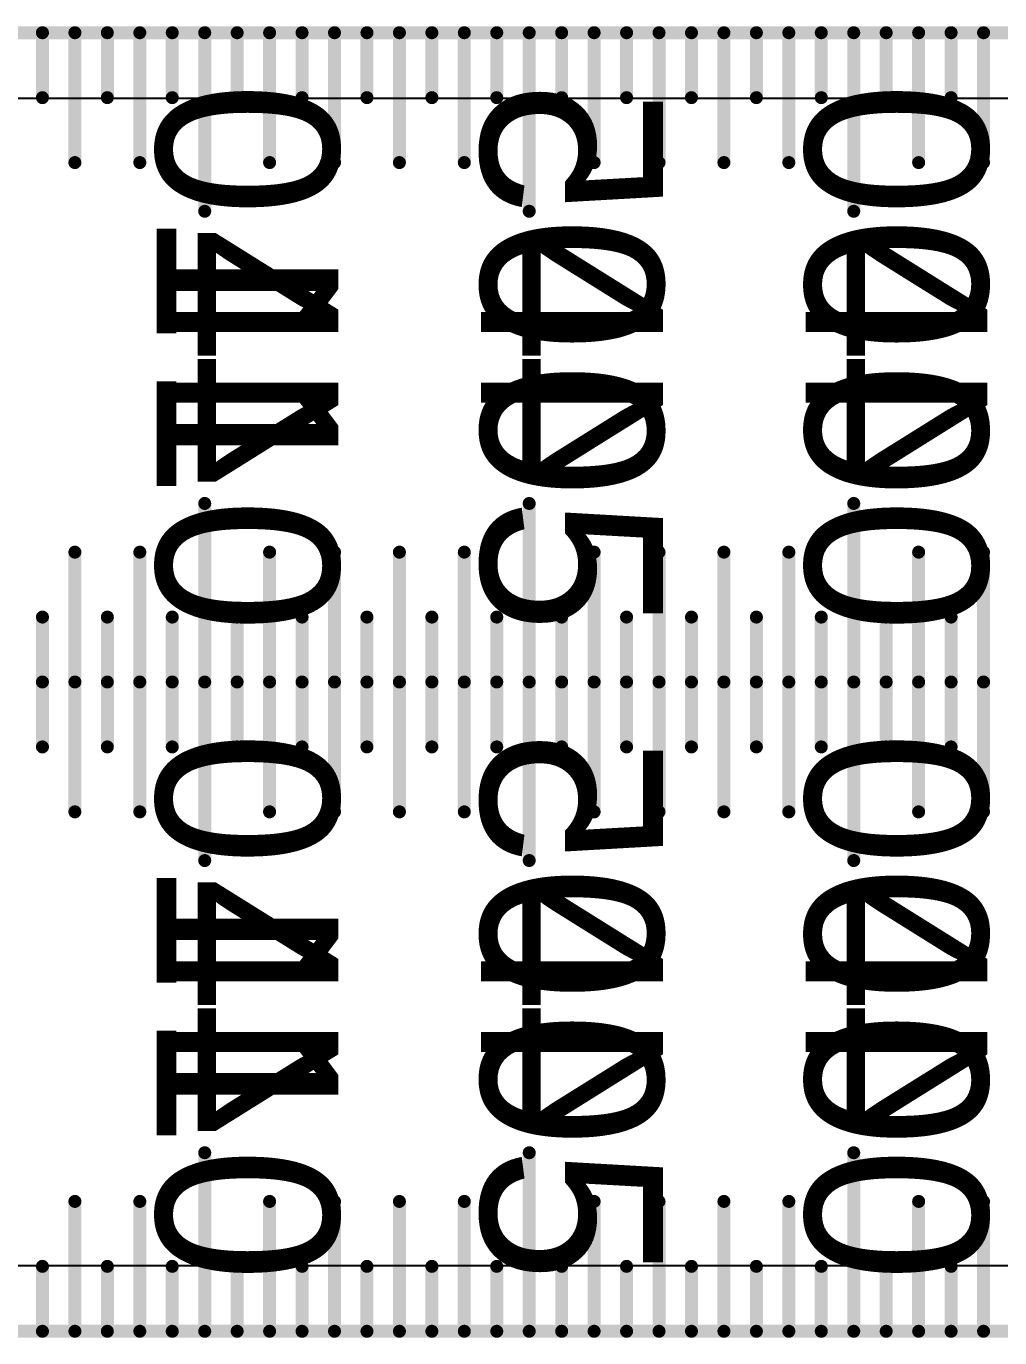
# Model space of a CAD drawing. Header units: millimetres. Extents: x 0 to 531, y -10 to 10.
# Drawn here: x 117.75 to 132.75, y -10.1 to 10.1 of the extents above; entities that cross this region are included whole.
import ezdxf

# ---------------------------------------------------------------- set-up
doc = ezdxf.new("R2010")
doc.units = ezdxf.units.MM
for name, color, linetype in [('BottomLayer', 5, 'Continuous'), ('BottomOverlay', 54, 'Continuous'), ('Mechanical1', 6, 'Continuous'), ('TopLayer', 1, 'Continuous'), ('TopOverlay', 2, 'Continuous')]:
    doc.layers.add(name, color=color, linetype=linetype)

msp = doc.modelspace()

# ---------------------------------------------------------------- linework, layer by layer
at = {"layer": 'BottomLayer'}
for p, q in [((1.009, 8.991), (483.359, 8.991)), ((483.353, -8.991), (1.009, -8.991))]:
    msp.add_line(p, q, dxfattribs=at)
at = {"layer": 'BottomOverlay', "const_width": 0.2}
for points in [[(118, 9), (118, 10)], [(118.5, 8), (118.5, 10)], [(119, 9), (119, 10)], [(119.5, 8), (119.5, 10)], [(120, 9), (120, 10)], [(120.5, 7.25), (120.5, 10)], [(121, 9), (121, 10)], [(121.5, 8), (121.5, 10)], [(122, 9), (122, 10)], [(122.5, 8), (122.5, 10)], [(123, 9), (123, 10)], [(123.5, 8), (123.5, 10)], [(124, 9), (124, 10)], [(124.5, 8), (124.5, 10)], [(125, 9), (125, 10)], [(125.5, 7.25), (125.5, 10)], [(126, 9), (126, 10)], [(126.5, 8), (126.5, 10)], [(127, 9), (127, 10)], [(127.5, 8), (127.5, 10)], [(128, 9), (128, 10)], [(128.5, 8), (128.5, 10)], [(129, 9), (129, 10)], [(129.5, 8), (129.5, 10)], [(130, 9), (130, 10)], [(130.5, 7.25), (130.5, 10)], [(131, 9), (131, 10)], [(131.5, 8), (131.5, 10)], [(132, 9), (132, 10)], [(132.5, 8), (132.5, 10)], [(120.5, 0), (120.5, 2.75)], [(125.5, 0), (125.5, 2.75)], [(130.5, 0), (130.5, 2.75)], [(118.5, 0), (118.5, 2)], [(119.5, 0), (119.5, 2)], [(121.5, 0), (121.5, 2)], [(122.5, 0), (122.5, 2)], [(123.5, 0), (123.5, 2)], [(124.5, 0), (124.5, 2)], [(126.5, 0), (126.5, 2)], [(127.5, 0), (127.5, 2)], [(128.5, 0), (128.5, 2)], [(129.5, 0), (129.5, 2)], [(131.5, 0), (131.5, 2)], [(132.5, 0), (132.5, 2)], [(118, 0), (118, 1)], [(119, 0), (119, 1)], [(120, 0), (120, 1)], [(121, 0), (121, 1)], [(122, 0), (122, 1)], [(123, 0), (123, 1)], [(124, 0), (124, 1)], [(125, 0), (125, 1)], [(126, 0), (126, 1)], [(127, 0), (127, 1)], [(128, 0), (128, 1)], [(129, 0), (129, 1)], [(130, 0), (130, 1)], [(131, 0), (131, 1)], [(132, 0), (132, 1)], [(118, -1), (118, 0)], [(118.5, -2), (118.5, 0)], [(119, -1), (119, 0)], [(119.5, -2), (119.5, 0)], [(120, -1), (120, 0)], [(120.5, -2.75), (120.5, 0)], [(121, -1), (121, 0)], [(121.5, -2), (121.5, 0)], [(122, -1), (122, 0)], [(122.5, -2), (122.5, 0)], [(123, -1), (123, 0)], [(123.5, -2), (123.5, 0)], [(124, -1), (124, 0)], [(124.5, -2), (124.5, 0)], [(125, -1), (125, 0)], [(125.5, -2.75), (125.5, 0)], [(126, -1), (126, 0)], [(126.5, -2), (126.5, 0)], [(127, -1), (127, 0)], [(127.5, -2), (127.5, 0)], [(128, -1), (128, 0)], [(128.5, -2), (128.5, 0)], [(129, -1), (129, 0)], [(129.5, -2), (129.5, 0)], [(130, -1), (130, 0)], [(130.5, -2.75), (130.5, 0)], [(131, -1), (131, 0)], [(131.5, -2), (131.5, 0)], [(132, -1), (132, 0)], [(132.5, -2), (132.5, 0)], [(120.5, -10), (120.5, -7.25)], [(125.5, -10), (125.5, -7.25)], [(130.5, -10), (130.5, -7.25)], [(118.5, -10), (118.5, -8)], [(119.5, -10), (119.5, -8)], [(121.5, -10), (121.5, -8)], [(122.5, -10), (122.5, -8)], [(123.5, -10), (123.5, -8)], [(124.5, -10), (124.5, -8)], [(126.5, -10), (126.5, -8)], [(127.5, -10), (127.5, -8)], [(128.5, -10), (128.5, -8)], [(129.5, -10), (129.5, -8)], [(131.5, -10), (131.5, -8)], [(132.5, -10), (132.5, -8)], [(118, -10), (118, -9)], [(119, -10), (119, -9)], [(120, -10), (120, -9)], [(121, -10), (121, -9)], [(122, -10), (122, -9)], [(123, -10), (123, -9)], [(124, -10), (124, -9)], [(125, -10), (125, -9)], [(126, -10), (126, -9)], [(127, -10), (127, -9)], [(128, -10), (128, -9)], [(129, -10), (129, -9)], [(130, -10), (130, -9)], [(131, -10), (131, -9)], [(132, -10), (132, -9)]]:
    msp.add_lwpolyline(points, dxfattribs=at)
at = {"layer": 'BottomOverlay', "const_width": 0.1}
for points in [[(117.95, 10, 1), (118.05, 10, 1)], [(118.45, 10, 1), (118.55, 10, 1)], [(118.95, 10, 1), (119.05, 10, 1)], [(119.45, 10, 1), (119.55, 10, 1)], [(119.95, 10, 1), (120.05, 10, 1)], [(120.45, 10, 1), (120.55, 10, 1)], [(120.95, 10, 1), (121.05, 10, 1)], [(121.45, 10, 1), (121.55, 10, 1)], [(121.95, 10, 1), (122.05, 10, 1)], [(122.45, 10, 1), (122.55, 10, 1)], [(122.95, 10, 1), (123.05, 10, 1)], [(123.45, 10, 1), (123.55, 10, 1)], [(123.95, 10, 1), (124.05, 10, 1)], [(124.45, 10, 1), (124.55, 10, 1)], [(124.95, 10, 1), (125.05, 10, 1)], [(125.45, 10, 1), (125.55, 10, 1)], [(125.95, 10, 1), (126.05, 10, 1)], [(126.45, 10, 1), (126.55, 10, 1)], [(126.95, 10, 1), (127.05, 10, 1)], [(127.45, 10, 1), (127.55, 10, 1)], [(127.95, 10, 1), (128.05, 10, 1)], [(128.45, 10, 1), (128.55, 10, 1)], [(128.95, 10, 1), (129.05, 10, 1)], [(129.45, 10, 1), (129.55, 10, 1)], [(129.95, 10, 1), (130.05, 10, 1)], [(130.45, 10, 1), (130.55, 10, 1)], [(130.95, 10, 1), (131.05, 10, 1)], [(131.45, 10, 1), (131.55, 10, 1)], [(131.95, 10, 1), (132.05, 10, 1)], [(132.45, 10, 1), (132.55, 10, 1)], [(117.95, 9, 1), (118.05, 9, 1)], [(118.95, 9, 1), (119.05, 9, 1)], [(119.95, 9, 1), (120.05, 9, 1)], [(120.95, 9, 1), (121.05, 9, 1)], [(121.95, 9, 1), (122.05, 9, 1)], [(122.95, 9, 1), (123.05, 9, 1)], [(123.95, 9, 1), (124.05, 9, 1)], [(124.95, 9, 1), (125.05, 9, 1)], [(125.95, 9, 1), (126.05, 9, 1)], [(126.95, 9, 1), (127.05, 9, 1)], [(127.95, 9, 1), (128.05, 9, 1)], [(128.95, 9, 1), (129.05, 9, 1)], [(129.95, 9, 1), (130.05, 9, 1)], [(130.95, 9, 1), (131.05, 9, 1)], [(131.95, 9, 1), (132.05, 9, 1)], [(118.45, 8, 1), (118.55, 8, 1)], [(119.45, 8, 1), (119.55, 8, 1)], [(121.45, 8, 1), (121.55, 8, 1)], [(122.45, 8, 1), (122.55, 8, 1)], [(123.45, 8, 1), (123.55, 8, 1)], [(124.45, 8, 1), (124.55, 8, 1)], [(126.45, 8, 1), (126.55, 8, 1)], [(127.45, 8, 1), (127.55, 8, 1)], [(128.45, 8, 1), (128.55, 8, 1)], [(129.45, 8, 1), (129.55, 8, 1)], [(131.45, 8, 1), (131.55, 8, 1)], [(132.45, 8, 1), (132.55, 8, 1)], [(120.45, 7.25, 1), (120.55, 7.25, 1)], [(125.45, 7.25, 1), (125.55, 7.25, 1)], [(130.45, 7.25, 1), (130.55, 7.25, 1)], [(120.45, 2.75, 1), (120.55, 2.75, 1)], [(125.45, 2.75, 1), (125.55, 2.75, 1)], [(130.45, 2.75, 1), (130.55, 2.75, 1)], [(118.45, 2, 1), (118.55, 2, 1)], [(119.45, 2, 1), (119.55, 2, 1)], [(121.45, 2, 1), (121.55, 2, 1)], [(122.45, 2, 1), (122.55, 2, 1)], [(123.45, 2, 1), (123.55, 2, 1)], [(124.45, 2, 1), (124.55, 2, 1)], [(126.45, 2, 1), (126.55, 2, 1)], [(127.45, 2, 1), (127.55, 2, 1)], [(128.45, 2, 1), (128.55, 2, 1)], [(129.45, 2, 1), (129.55, 2, 1)], [(131.45, 2, 1), (131.55, 2, 1)], [(132.45, 2, 1), (132.55, 2, 1)], [(117.95, 1, 1), (118.05, 1, 1)], [(118.95, 1, 1), (119.05, 1, 1)], [(119.95, 1, 1), (120.05, 1, 1)], [(120.95, 1, 1), (121.05, 1, 1)], [(121.95, 1, 1), (122.05, 1, 1)], [(122.95, 1, 1), (123.05, 1, 1)], [(123.95, 1, 1), (124.05, 1, 1)], [(124.95, 1, 1), (125.05, 1, 1)], [(125.95, 1, 1), (126.05, 1, 1)], [(126.95, 1, 1), (127.05, 1, 1)], [(127.95, 1, 1), (128.05, 1, 1)], [(128.95, 1, 1), (129.05, 1, 1)], [(129.95, 1, 1), (130.05, 1, 1)], [(130.95, 1, 1), (131.05, 1, 1)], [(131.95, 1, 1), (132.05, 1, 1)], [(117.95, 0, 1), (118.05, 0, 1)], [(117.95, 0, 1), (118.05, 0, 1)], [(118.45, 0, 1), (118.55, 0, 1)], [(118.45, 0, 1), (118.55, 0, 1)], [(118.95, 0, 1), (119.05, 0, 1)], [(118.95, 0, 1), (119.05, 0, 1)], [(119.45, 0, 1), (119.55, 0, 1)], [(119.45, 0, 1), (119.55, 0, 1)], [(119.95, 0, 1), (120.05, 0, 1)], [(119.95, 0, 1), (120.05, 0, 1)], [(120.45, 0, 1), (120.55, 0, 1)], [(120.45, 0, 1), (120.55, 0, 1)], [(120.95, 0, 1), (121.05, 0, 1)], [(120.95, 0, 1), (121.05, 0, 1)], [(121.45, 0, 1), (121.55, 0, 1)], [(121.45, 0, 1), (121.55, 0, 1)], [(121.95, 0, 1), (122.05, 0, 1)], [(121.95, 0, 1), (122.05, 0, 1)], [(122.45, 0, 1), (122.55, 0, 1)], [(122.45, 0, 1), (122.55, 0, 1)], [(122.95, 0, 1), (123.05, 0, 1)], [(122.95, 0, 1), (123.05, 0, 1)], [(123.45, 0, 1), (123.55, 0, 1)], [(123.45, 0, 1), (123.55, 0, 1)], [(123.95, 0, 1), (124.05, 0, 1)], [(123.95, 0, 1), (124.05, 0, 1)], [(124.45, 0, 1), (124.55, 0, 1)], [(124.45, 0, 1), (124.55, 0, 1)], [(124.95, 0, 1), (125.05, 0, 1)], [(124.95, 0, 1), (125.05, 0, 1)], [(125.45, 0, 1), (125.55, 0, 1)], [(125.45, 0, 1), (125.55, 0, 1)], [(125.95, 0, 1), (126.05, 0, 1)], [(125.95, 0, 1), (126.05, 0, 1)], [(126.45, 0, 1), (126.55, 0, 1)], [(126.45, 0, 1), (126.55, 0, 1)], [(126.95, 0, 1), (127.05, 0, 1)], [(126.95, 0, 1), (127.05, 0, 1)], [(127.45, 0, 1), (127.55, 0, 1)], [(127.45, 0, 1), (127.55, 0, 1)], [(127.95, 0, 1), (128.05, 0, 1)], [(127.95, 0, 1), (128.05, 0, 1)], [(128.45, 0, 1), (128.55, 0, 1)], [(128.45, 0, 1), (128.55, 0, 1)], [(128.95, 0, 1), (129.05, 0, 1)], [(128.95, 0, 1), (129.05, 0, 1)], [(129.45, 0, 1), (129.55, 0, 1)], [(129.45, 0, 1), (129.55, 0, 1)], [(129.95, 0, 1), (130.05, 0, 1)], [(129.95, 0, 1), (130.05, 0, 1)], [(130.45, 0, 1), (130.55, 0, 1)], [(130.45, 0, 1), (130.55, 0, 1)], [(130.95, 0, 1), (131.05, 0, 1)], [(130.95, 0, 1), (131.05, 0, 1)], [(131.45, 0, 1), (131.55, 0, 1)], [(131.45, 0, 1), (131.55, 0, 1)], [(131.95, 0, 1), (132.05, 0, 1)], [(131.95, 0, 1), (132.05, 0, 1)], [(132.45, 0, 1), (132.55, 0, 1)], [(132.45, 0, 1), (132.55, 0, 1)], [(117.95, -1, 1), (118.05, -1, 1)], [(118.95, -1, 1), (119.05, -1, 1)], [(119.95, -1, 1), (120.05, -1, 1)], [(120.95, -1, 1), (121.05, -1, 1)], [(121.95, -1, 1), (122.05, -1, 1)], [(122.95, -1, 1), (123.05, -1, 1)], [(123.95, -1, 1), (124.05, -1, 1)], [(124.95, -1, 1), (125.05, -1, 1)], [(125.95, -1, 1), (126.05, -1, 1)], [(126.95, -1, 1), (127.05, -1, 1)], [(127.95, -1, 1), (128.05, -1, 1)], [(128.95, -1, 1), (129.05, -1, 1)], [(129.95, -1, 1), (130.05, -1, 1)], [(130.95, -1, 1), (131.05, -1, 1)], [(131.95, -1, 1), (132.05, -1, 1)], [(118.45, -2, 1), (118.55, -2, 1)], [(119.45, -2, 1), (119.55, -2, 1)], [(121.45, -2, 1), (121.55, -2, 1)], [(122.45, -2, 1), (122.55, -2, 1)], [(123.45, -2, 1), (123.55, -2, 1)], [(124.45, -2, 1), (124.55, -2, 1)], [(126.45, -2, 1), (126.55, -2, 1)], [(127.45, -2, 1), (127.55, -2, 1)], [(128.45, -2, 1), (128.55, -2, 1)], [(129.45, -2, 1), (129.55, -2, 1)], [(131.45, -2, 1), (131.55, -2, 1)], [(132.45, -2, 1), (132.55, -2, 1)], [(120.45, -2.75, 1), (120.55, -2.75, 1)], [(125.45, -2.75, 1), (125.55, -2.75, 1)], [(130.45, -2.75, 1), (130.55, -2.75, 1)], [(120.45, -7.25, 1), (120.55, -7.25, 1)], [(125.45, -7.25, 1), (125.55, -7.25, 1)], [(130.45, -7.25, 1), (130.55, -7.25, 1)], [(118.45, -8, 1), (118.55, -8, 1)], [(119.45, -8, 1), (119.55, -8, 1)], [(121.45, -8, 1), (121.55, -8, 1)], [(122.45, -8, 1), (122.55, -8, 1)], [(123.45, -8, 1), (123.55, -8, 1)], [(124.45, -8, 1), (124.55, -8, 1)], [(126.45, -8, 1), (126.55, -8, 1)], [(127.45, -8, 1), (127.55, -8, 1)], [(128.45, -8, 1), (128.55, -8, 1)], [(129.45, -8, 1), (129.55, -8, 1)], [(131.45, -8, 1), (131.55, -8, 1)], [(132.45, -8, 1), (132.55, -8, 1)], [(117.95, -9, 1), (118.05, -9, 1)], [(118.95, -9, 1), (119.05, -9, 1)], [(119.95, -9, 1), (120.05, -9, 1)], [(120.95, -9, 1), (121.05, -9, 1)], [(121.95, -9, 1), (122.05, -9, 1)], [(122.95, -9, 1), (123.05, -9, 1)], [(123.95, -9, 1), (124.05, -9, 1)], [(124.95, -9, 1), (125.05, -9, 1)], [(125.95, -9, 1), (126.05, -9, 1)], [(126.95, -9, 1), (127.05, -9, 1)], [(127.95, -9, 1), (128.05, -9, 1)], [(128.95, -9, 1), (129.05, -9, 1)], [(129.95, -9, 1), (130.05, -9, 1)], [(130.95, -9, 1), (131.05, -9, 1)], [(131.95, -9, 1), (132.05, -9, 1)], [(117.95, -10, 1), (118.05, -10, 1)], [(118.45, -10, 1), (118.55, -10, 1)], [(118.95, -10, 1), (119.05, -10, 1)], [(119.45, -10, 1), (119.55, -10, 1)], [(119.95, -10, 1), (120.05, -10, 1)], [(120.45, -10, 1), (120.55, -10, 1)], [(120.95, -10, 1), (121.05, -10, 1)], [(121.45, -10, 1), (121.55, -10, 1)], [(121.95, -10, 1), (122.05, -10, 1)], [(122.45, -10, 1), (122.55, -10, 1)], [(122.95, -10, 1), (123.05, -10, 1)], [(123.45, -10, 1), (123.55, -10, 1)], [(123.95, -10, 1), (124.05, -10, 1)], [(124.45, -10, 1), (124.55, -10, 1)], [(124.95, -10, 1), (125.05, -10, 1)], [(125.45, -10, 1), (125.55, -10, 1)], [(125.95, -10, 1), (126.05, -10, 1)], [(126.45, -10, 1), (126.55, -10, 1)], [(126.95, -10, 1), (127.05, -10, 1)], [(127.45, -10, 1), (127.55, -10, 1)], [(127.95, -10, 1), (128.05, -10, 1)], [(128.45, -10, 1), (128.55, -10, 1)], [(128.95, -10, 1), (129.05, -10, 1)], [(129.45, -10, 1), (129.55, -10, 1)], [(129.95, -10, 1), (130.05, -10, 1)], [(130.45, -10, 1), (130.55, -10, 1)], [(130.95, -10, 1), (131.05, -10, 1)], [(131.45, -10, 1), (131.55, -10, 1)], [(131.95, -10, 1), (132.05, -10, 1)], [(132.45, -10, 1), (132.55, -10, 1)]]:
    msp.add_lwpolyline(points, format="xyb", close=True, dxfattribs=at)
at = {"layer": 'Mechanical1', "const_width": 0.2}
for points in [[(0.5, 10), (484.828, 10)], [(0.5, -10), (484.821, -10)]]:
    msp.add_lwpolyline(points, dxfattribs=at)
at = {"layer": 'TopLayer'}
for p, q in [((1.009, 8.991), (483.359, 8.991)), ((483.353, -8.991), (1.009, -8.991))]:
    msp.add_line(p, q, dxfattribs=at)
at = {"layer": 'TopOverlay', "const_width": 0.2}
for points in [[(118, 9), (118, 10)], [(118.5, 8), (118.5, 10)], [(119, 9), (119, 10)], [(119.5, 8), (119.5, 10)], [(120, 9), (120, 10)], [(120.5, 7.25), (120.5, 10)], [(121, 9), (121, 10)], [(121.5, 8), (121.5, 10)], [(122, 9), (122, 10)], [(122.5, 8), (122.5, 10)], [(123, 9), (123, 10)], [(123.5, 8), (123.5, 10)], [(124, 9), (124, 10)], [(124.5, 8), (124.5, 10)], [(125, 9), (125, 10)], [(125.5, 7.25), (125.5, 10)], [(126, 9), (126, 10)], [(126.5, 8), (126.5, 10)], [(127, 9), (127, 10)], [(127.5, 8), (127.5, 10)], [(128, 9), (128, 10)], [(128.5, 8), (128.5, 10)], [(129, 9), (129, 10)], [(129.5, 8), (129.5, 10)], [(130, 9), (130, 10)], [(130.5, 7.25), (130.5, 10)], [(131, 9), (131, 10)], [(131.5, 8), (131.5, 10)], [(132, 9), (132, 10)], [(132.5, 8), (132.5, 10)], [(120.5, 0), (120.5, 2.75)], [(125.5, 0), (125.5, 2.75)], [(130.5, 0), (130.5, 2.75)], [(118.5, 0), (118.5, 2)], [(119.5, 0), (119.5, 2)], [(121.5, 0), (121.5, 2)], [(122.5, 0), (122.5, 2)], [(123.5, 0), (123.5, 2)], [(124.5, 0), (124.5, 2)], [(126.5, 0), (126.5, 2)], [(127.5, 0), (127.5, 2)], [(128.5, 0), (128.5, 2)], [(129.5, 0), (129.5, 2)], [(131.5, 0), (131.5, 2)], [(132.5, 0), (132.5, 2)], [(118, 0), (118, 1)], [(119, 0), (119, 1)], [(120, 0), (120, 1)], [(121, 0), (121, 1)], [(122, 0), (122, 1)], [(123, 0), (123, 1)], [(124, 0), (124, 1)], [(125, 0), (125, 1)], [(126, 0), (126, 1)], [(127, 0), (127, 1)], [(128, 0), (128, 1)], [(129, 0), (129, 1)], [(130, 0), (130, 1)], [(131, 0), (131, 1)], [(132, 0), (132, 1)], [(118, -1), (118, 0)], [(118.5, -2), (118.5, 0)], [(119, -1), (119, 0)], [(119.5, -2), (119.5, 0)], [(120, -1), (120, 0)], [(120.5, -2.75), (120.5, 0)], [(121, -1), (121, 0)], [(121.5, -2), (121.5, 0)], [(122, -1), (122, 0)], [(122.5, -2), (122.5, 0)], [(123, -1), (123, 0)], [(123.5, -2), (123.5, 0)], [(124, -1), (124, 0)], [(124.5, -2), (124.5, 0)], [(125, -1), (125, 0)], [(125.5, -2.75), (125.5, 0)], [(126, -1), (126, 0)], [(126.5, -2), (126.5, 0)], [(127, -1), (127, 0)], [(127.5, -2), (127.5, 0)], [(128, -1), (128, 0)], [(128.5, -2), (128.5, 0)], [(129, -1), (129, 0)], [(129.5, -2), (129.5, 0)], [(130, -1), (130, 0)], [(130.5, -2.75), (130.5, 0)], [(131, -1), (131, 0)], [(131.5, -2), (131.5, 0)], [(132, -1), (132, 0)], [(132.5, -2), (132.5, 0)], [(120.5, -10), (120.5, -7.25)], [(125.5, -10), (125.5, -7.25)], [(130.5, -10), (130.5, -7.25)], [(118.5, -10), (118.5, -8)], [(119.5, -10), (119.5, -8)], [(121.5, -10), (121.5, -8)], [(122.5, -10), (122.5, -8)], [(123.5, -10), (123.5, -8)], [(124.5, -10), (124.5, -8)], [(126.5, -10), (126.5, -8)], [(127.5, -10), (127.5, -8)], [(128.5, -10), (128.5, -8)], [(129.5, -10), (129.5, -8)], [(131.5, -10), (131.5, -8)], [(132.5, -10), (132.5, -8)], [(118, -10), (118, -9)], [(119, -10), (119, -9)], [(120, -10), (120, -9)], [(121, -10), (121, -9)], [(122, -10), (122, -9)], [(123, -10), (123, -9)], [(124, -10), (124, -9)], [(125, -10), (125, -9)], [(126, -10), (126, -9)], [(127, -10), (127, -9)], [(128, -10), (128, -9)], [(129, -10), (129, -9)], [(130, -10), (130, -9)], [(131, -10), (131, -9)], [(132, -10), (132, -9)]]:
    msp.add_lwpolyline(points, dxfattribs=at)
at = {"layer": 'TopOverlay', "const_width": 0.1}
for points in [[(117.95, 10, 1), (118.05, 10, 1)], [(118.45, 10, 1), (118.55, 10, 1)], [(118.95, 10, 1), (119.05, 10, 1)], [(119.45, 10, 1), (119.55, 10, 1)], [(119.95, 10, 1), (120.05, 10, 1)], [(120.45, 10, 1), (120.55, 10, 1)], [(120.95, 10, 1), (121.05, 10, 1)], [(121.45, 10, 1), (121.55, 10, 1)], [(121.95, 10, 1), (122.05, 10, 1)], [(122.45, 10, 1), (122.55, 10, 1)], [(122.95, 10, 1), (123.05, 10, 1)], [(123.45, 10, 1), (123.55, 10, 1)], [(123.95, 10, 1), (124.05, 10, 1)], [(124.45, 10, 1), (124.55, 10, 1)], [(124.95, 10, 1), (125.05, 10, 1)], [(125.45, 10, 1), (125.55, 10, 1)], [(125.95, 10, 1), (126.05, 10, 1)], [(126.45, 10, 1), (126.55, 10, 1)], [(126.95, 10, 1), (127.05, 10, 1)], [(127.45, 10, 1), (127.55, 10, 1)], [(127.95, 10, 1), (128.05, 10, 1)], [(128.45, 10, 1), (128.55, 10, 1)], [(128.95, 10, 1), (129.05, 10, 1)], [(129.45, 10, 1), (129.55, 10, 1)], [(129.95, 10, 1), (130.05, 10, 1)], [(130.45, 10, 1), (130.55, 10, 1)], [(130.95, 10, 1), (131.05, 10, 1)], [(131.45, 10, 1), (131.55, 10, 1)], [(131.95, 10, 1), (132.05, 10, 1)], [(132.45, 10, 1), (132.55, 10, 1)], [(117.95, 9, 1), (118.05, 9, 1)], [(118.95, 9, 1), (119.05, 9, 1)], [(119.95, 9, 1), (120.05, 9, 1)], [(120.95, 9, 1), (121.05, 9, 1)], [(121.95, 9, 1), (122.05, 9, 1)], [(122.95, 9, 1), (123.05, 9, 1)], [(123.95, 9, 1), (124.05, 9, 1)], [(124.95, 9, 1), (125.05, 9, 1)], [(125.95, 9, 1), (126.05, 9, 1)], [(126.95, 9, 1), (127.05, 9, 1)], [(127.95, 9, 1), (128.05, 9, 1)], [(128.95, 9, 1), (129.05, 9, 1)], [(129.95, 9, 1), (130.05, 9, 1)], [(130.95, 9, 1), (131.05, 9, 1)], [(131.95, 9, 1), (132.05, 9, 1)], [(118.45, 8, 1), (118.55, 8, 1)], [(119.45, 8, 1), (119.55, 8, 1)], [(121.45, 8, 1), (121.55, 8, 1)], [(122.45, 8, 1), (122.55, 8, 1)], [(123.45, 8, 1), (123.55, 8, 1)], [(124.45, 8, 1), (124.55, 8, 1)], [(126.45, 8, 1), (126.55, 8, 1)], [(127.45, 8, 1), (127.55, 8, 1)], [(128.45, 8, 1), (128.55, 8, 1)], [(129.45, 8, 1), (129.55, 8, 1)], [(131.45, 8, 1), (131.55, 8, 1)], [(132.45, 8, 1), (132.55, 8, 1)], [(120.45, 7.25, 1), (120.55, 7.25, 1)], [(125.45, 7.25, 1), (125.55, 7.25, 1)], [(130.45, 7.25, 1), (130.55, 7.25, 1)], [(120.45, 2.75, 1), (120.55, 2.75, 1)], [(125.45, 2.75, 1), (125.55, 2.75, 1)], [(130.45, 2.75, 1), (130.55, 2.75, 1)], [(118.45, 2, 1), (118.55, 2, 1)], [(119.45, 2, 1), (119.55, 2, 1)], [(121.45, 2, 1), (121.55, 2, 1)], [(122.45, 2, 1), (122.55, 2, 1)], [(123.45, 2, 1), (123.55, 2, 1)], [(124.45, 2, 1), (124.55, 2, 1)], [(126.45, 2, 1), (126.55, 2, 1)], [(127.45, 2, 1), (127.55, 2, 1)], [(128.45, 2, 1), (128.55, 2, 1)], [(129.45, 2, 1), (129.55, 2, 1)], [(131.45, 2, 1), (131.55, 2, 1)], [(132.45, 2, 1), (132.55, 2, 1)], [(117.95, 1, 1), (118.05, 1, 1)], [(118.95, 1, 1), (119.05, 1, 1)], [(119.95, 1, 1), (120.05, 1, 1)], [(120.95, 1, 1), (121.05, 1, 1)], [(121.95, 1, 1), (122.05, 1, 1)], [(122.95, 1, 1), (123.05, 1, 1)], [(123.95, 1, 1), (124.05, 1, 1)], [(124.95, 1, 1), (125.05, 1, 1)], [(125.95, 1, 1), (126.05, 1, 1)], [(126.95, 1, 1), (127.05, 1, 1)], [(127.95, 1, 1), (128.05, 1, 1)], [(128.95, 1, 1), (129.05, 1, 1)], [(129.95, 1, 1), (130.05, 1, 1)], [(130.95, 1, 1), (131.05, 1, 1)], [(131.95, 1, 1), (132.05, 1, 1)], [(117.95, 0, 1), (118.05, 0, 1)], [(117.95, 0, 1), (118.05, 0, 1)], [(118.45, 0, 1), (118.55, 0, 1)], [(118.45, 0, 1), (118.55, 0, 1)], [(118.95, 0, 1), (119.05, 0, 1)], [(118.95, 0, 1), (119.05, 0, 1)], [(119.45, 0, 1), (119.55, 0, 1)], [(119.45, 0, 1), (119.55, 0, 1)], [(119.95, 0, 1), (120.05, 0, 1)], [(119.95, 0, 1), (120.05, 0, 1)], [(120.45, 0, 1), (120.55, 0, 1)], [(120.45, 0, 1), (120.55, 0, 1)], [(120.95, 0, 1), (121.05, 0, 1)], [(120.95, 0, 1), (121.05, 0, 1)], [(121.45, 0, 1), (121.55, 0, 1)], [(121.45, 0, 1), (121.55, 0, 1)], [(121.95, 0, 1), (122.05, 0, 1)], [(121.95, 0, 1), (122.05, 0, 1)], [(122.45, 0, 1), (122.55, 0, 1)], [(122.45, 0, 1), (122.55, 0, 1)], [(122.95, 0, 1), (123.05, 0, 1)], [(122.95, 0, 1), (123.05, 0, 1)], [(123.45, 0, 1), (123.55, 0, 1)], [(123.45, 0, 1), (123.55, 0, 1)], [(123.95, 0, 1), (124.05, 0, 1)], [(123.95, 0, 1), (124.05, 0, 1)], [(124.45, 0, 1), (124.55, 0, 1)], [(124.45, 0, 1), (124.55, 0, 1)], [(124.95, 0, 1), (125.05, 0, 1)], [(124.95, 0, 1), (125.05, 0, 1)], [(125.45, 0, 1), (125.55, 0, 1)], [(125.45, 0, 1), (125.55, 0, 1)], [(125.95, 0, 1), (126.05, 0, 1)], [(125.95, 0, 1), (126.05, 0, 1)], [(126.45, 0, 1), (126.55, 0, 1)], [(126.45, 0, 1), (126.55, 0, 1)], [(126.95, 0, 1), (127.05, 0, 1)], [(126.95, 0, 1), (127.05, 0, 1)], [(127.45, 0, 1), (127.55, 0, 1)], [(127.45, 0, 1), (127.55, 0, 1)], [(127.95, 0, 1), (128.05, 0, 1)], [(127.95, 0, 1), (128.05, 0, 1)], [(128.45, 0, 1), (128.55, 0, 1)], [(128.45, 0, 1), (128.55, 0, 1)], [(128.95, 0, 1), (129.05, 0, 1)], [(128.95, 0, 1), (129.05, 0, 1)], [(129.45, 0, 1), (129.55, 0, 1)], [(129.45, 0, 1), (129.55, 0, 1)], [(129.95, 0, 1), (130.05, 0, 1)], [(129.95, 0, 1), (130.05, 0, 1)], [(130.45, 0, 1), (130.55, 0, 1)], [(130.45, 0, 1), (130.55, 0, 1)], [(130.95, 0, 1), (131.05, 0, 1)], [(130.95, 0, 1), (131.05, 0, 1)], [(131.45, 0, 1), (131.55, 0, 1)], [(131.45, 0, 1), (131.55, 0, 1)], [(131.95, 0, 1), (132.05, 0, 1)], [(131.95, 0, 1), (132.05, 0, 1)], [(132.45, 0, 1), (132.55, 0, 1)], [(132.45, 0, 1), (132.55, 0, 1)], [(117.95, -1, 1), (118.05, -1, 1)], [(118.95, -1, 1), (119.05, -1, 1)], [(119.95, -1, 1), (120.05, -1, 1)], [(120.95, -1, 1), (121.05, -1, 1)], [(121.95, -1, 1), (122.05, -1, 1)], [(122.95, -1, 1), (123.05, -1, 1)], [(123.95, -1, 1), (124.05, -1, 1)], [(124.95, -1, 1), (125.05, -1, 1)], [(125.95, -1, 1), (126.05, -1, 1)], [(126.95, -1, 1), (127.05, -1, 1)], [(127.95, -1, 1), (128.05, -1, 1)], [(128.95, -1, 1), (129.05, -1, 1)], [(129.95, -1, 1), (130.05, -1, 1)], [(130.95, -1, 1), (131.05, -1, 1)], [(131.95, -1, 1), (132.05, -1, 1)], [(118.45, -2, 1), (118.55, -2, 1)], [(119.45, -2, 1), (119.55, -2, 1)], [(121.45, -2, 1), (121.55, -2, 1)], [(122.45, -2, 1), (122.55, -2, 1)], [(123.45, -2, 1), (123.55, -2, 1)], [(124.45, -2, 1), (124.55, -2, 1)], [(126.45, -2, 1), (126.55, -2, 1)], [(127.45, -2, 1), (127.55, -2, 1)], [(128.45, -2, 1), (128.55, -2, 1)], [(129.45, -2, 1), (129.55, -2, 1)], [(131.45, -2, 1), (131.55, -2, 1)], [(132.45, -2, 1), (132.55, -2, 1)], [(120.45, -2.75, 1), (120.55, -2.75, 1)], [(125.45, -2.75, 1), (125.55, -2.75, 1)], [(130.45, -2.75, 1), (130.55, -2.75, 1)], [(120.45, -7.25, 1), (120.55, -7.25, 1)], [(125.45, -7.25, 1), (125.55, -7.25, 1)], [(130.45, -7.25, 1), (130.55, -7.25, 1)], [(118.45, -8, 1), (118.55, -8, 1)], [(119.45, -8, 1), (119.55, -8, 1)], [(121.45, -8, 1), (121.55, -8, 1)], [(122.45, -8, 1), (122.55, -8, 1)], [(123.45, -8, 1), (123.55, -8, 1)], [(124.45, -8, 1), (124.55, -8, 1)], [(126.45, -8, 1), (126.55, -8, 1)], [(127.45, -8, 1), (127.55, -8, 1)], [(128.45, -8, 1), (128.55, -8, 1)], [(129.45, -8, 1), (129.55, -8, 1)], [(131.45, -8, 1), (131.55, -8, 1)], [(132.45, -8, 1), (132.55, -8, 1)], [(117.95, -9, 1), (118.05, -9, 1)], [(118.95, -9, 1), (119.05, -9, 1)], [(119.95, -9, 1), (120.05, -9, 1)], [(120.95, -9, 1), (121.05, -9, 1)], [(121.95, -9, 1), (122.05, -9, 1)], [(122.95, -9, 1), (123.05, -9, 1)], [(123.95, -9, 1), (124.05, -9, 1)], [(124.95, -9, 1), (125.05, -9, 1)], [(125.95, -9, 1), (126.05, -9, 1)], [(126.95, -9, 1), (127.05, -9, 1)], [(127.95, -9, 1), (128.05, -9, 1)], [(128.95, -9, 1), (129.05, -9, 1)], [(129.95, -9, 1), (130.05, -9, 1)], [(130.95, -9, 1), (131.05, -9, 1)], [(131.95, -9, 1), (132.05, -9, 1)], [(117.95, -10, 1), (118.05, -10, 1)], [(118.45, -10, 1), (118.55, -10, 1)], [(118.95, -10, 1), (119.05, -10, 1)], [(119.45, -10, 1), (119.55, -10, 1)], [(119.95, -10, 1), (120.05, -10, 1)], [(120.45, -10, 1), (120.55, -10, 1)], [(120.95, -10, 1), (121.05, -10, 1)], [(121.45, -10, 1), (121.55, -10, 1)], [(121.95, -10, 1), (122.05, -10, 1)], [(122.45, -10, 1), (122.55, -10, 1)], [(122.95, -10, 1), (123.05, -10, 1)], [(123.45, -10, 1), (123.55, -10, 1)], [(123.95, -10, 1), (124.05, -10, 1)], [(124.45, -10, 1), (124.55, -10, 1)], [(124.95, -10, 1), (125.05, -10, 1)], [(125.45, -10, 1), (125.55, -10, 1)], [(125.95, -10, 1), (126.05, -10, 1)], [(126.45, -10, 1), (126.55, -10, 1)], [(126.95, -10, 1), (127.05, -10, 1)], [(127.45, -10, 1), (127.55, -10, 1)], [(127.95, -10, 1), (128.05, -10, 1)], [(128.45, -10, 1), (128.55, -10, 1)], [(128.95, -10, 1), (129.05, -10, 1)], [(129.45, -10, 1), (129.55, -10, 1)], [(129.95, -10, 1), (130.05, -10, 1)], [(130.45, -10, 1), (130.55, -10, 1)], [(130.95, -10, 1), (131.05, -10, 1)], [(131.45, -10, 1), (131.55, -10, 1)], [(131.95, -10, 1), (132.05, -10, 1)], [(132.45, -10, 1), (132.55, -10, 1)]]:
    msp.add_lwpolyline(points, format="xyb", close=True, dxfattribs=at)

# ---------------------------------------------------------------- texts
at = {"layer": 'BottomOverlay', "text_generation_flag": 2}
for s, p in [('410', (119.759, 3)), ('400', (129.759, 3)), ('405', (124.759, 3)), ('410', (119.759, -7)), ('405', (124.759, -7)), ('400', (129.759, -7))]:
    msp.add_text(s, height=2.8, rotation=270, dxfattribs=at).set_placement(p)
at = {"layer": 'TopOverlay'}
for s, p in [('410', (119.759, 7)), ('405', (124.759, 7)), ('400', (129.759, 7)), ('410', (119.759, -3)), ('405', (124.759, -3)), ('400', (129.759, -3))]:
    msp.add_text(s, height=2.8, rotation=270, dxfattribs=at).set_placement(p)

doc.saveas('drawing.dxf')
